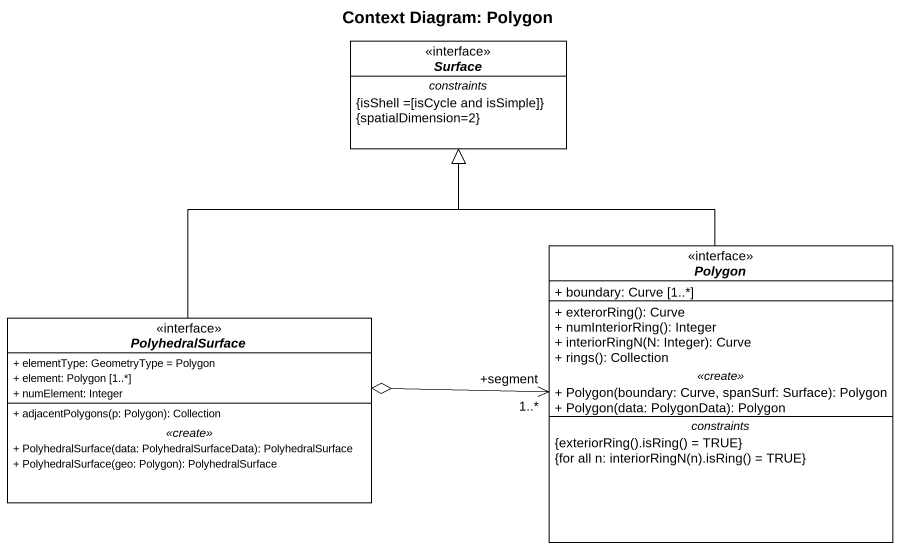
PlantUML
@startuml
title Context Diagram: Polygon
hide circle
hide empty members
skinparam classAttributeIconSize 0
interface Surface {
  -- constraints --
  {isShell =[isCycle and isSimple]}
  {spatialDimension=2}
}
interface Polygon {
  + boundary: Curve [1..*]
  --
  + exterorRing(): Curve
  + numInteriorRing(): Integer
  + interiorRingN(N: Integer): Curve
  + rings(): Collection
  .. <<create>> ..
  + Polygon(boundary: Curve, spanSurf: Surface): Polygon
  + Polygon(data: PolygonData): Polygon
  -- constraints --
  {field} {exteriorRing().isRing() = TRUE}
  {field} {for all n: interiorRingN(n).isRing() = TRUE}
}
interface PolyhedralSurface {
  + elementType: GeometryType = Polygon
  + element: Polygon [1..*]
  + numElement: Integer
  --
  + adjacentPolygons(p: Polygon): Collection
  .. <<create>> ..
  + PolyhedralSurface(data: PolyhedralSurfaceData): PolyhedralSurface
  + PolyhedralSurface(geo: Polygon): PolyhedralSurface
}
Polygon -up-|> Surface
Polygon "+segment\n1..*" <-left-o PolyhedralSurface
PolyhedralSurface -up-|> Surface
@enduml
